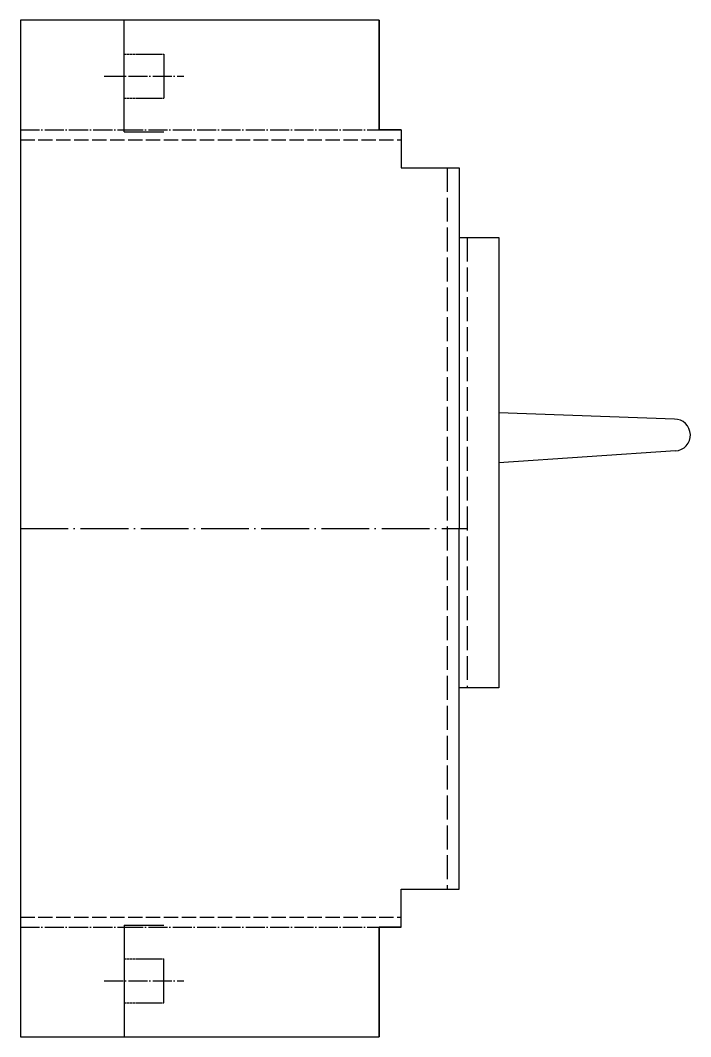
# Model space of a CAD drawing. Extents: x 0 to 168, y 0 to 255.
import ezdxf

# ---------------------------------------------------------------- set-up
doc = ezdxf.new("R2010")
doc.units = 0
doc.linetypes.add('ACAD_ISO02W100', pattern=[15, 12, -3])
doc.linetypes.add('ACAD_ISO04W100', pattern=[30, 24, -3, 0, -3])

# ---------------------------------------------------------------- blocks, each defined once
blk = doc.blocks.new('3t64t643yuyhtruyhrt')
at = {"color": 3, "linetype": 'ACAD_ISO02W100', "ltscale": 0.05}
for p, q in [((84732.87, -21444.66), (84742.87, -21444.66)), ((84732.87, -21455.66), (84742.87, -21455.66)), ((84732.87, -21671.66), (84742.87, -21671.66)), ((84732.87, -21682.66), (84742.87, -21682.66))]:
    blk.add_line(p, q, dxfattribs=at)
at = {"color": 3, "linetype": 'ACAD_ISO04W100', "ltscale": 0.2}
for p, q in [((84727.87, -21450.16), (84747.87, -21450.16)), ((84727.87, -21677.16), (84747.87, -21677.16))]:
    blk.add_line(p, q, dxfattribs=at)
at = {"color": 6, "linetype": 'ACAD_ISO04W100', "ltscale": 0.2}
for p, q in [((84706.87, -21463.66), (84732.87, -21463.66)), ((84732.87, -21463.66), (84796.82, -21463.66)), ((84706.87, -21663.66), (84732.87, -21663.66)), ((84732.87, -21663.66), (84796.82, -21663.66))]:
    blk.add_line(p, q, dxfattribs=at)
at = {"color": 1, "ltscale": 10}
for p, q in [((84732.87, -21464.16), (84742.87, -21464.16)), ((84732.87, -21663.16), (84742.87, -21663.16))]:
    blk.add_line(p, q, dxfattribs=at)
at = {"linetype": 'ACAD_ISO02W100', "ltscale": 0.3}
for p, q in [((84706.87, -21466.16), (84802.37, -21466.16)), ((84706.87, -21661.16), (84802.37, -21661.16))]:
    blk.add_line(p, q, dxfattribs=at)
at = {"color": 3, "linetype": 'ACAD_ISO02W100', "ltscale": 0.5}
for p, q in [((84813.87, -21473.16), (84813.87, -21654.16)), ((84818.87, -21490.66), (84818.87, -21603.66))]:
    blk.add_line(p, q, dxfattribs=at)
for p, q in [((84816.87, -21473.16), (84816.87, -21490.66)), ((84816.87, -21490.66), (84826.87, -21490.66)), ((84826.87, -21490.66), (84826.87, -21603.66)), ((84826.87, -21603.66), (84816.87, -21603.66)), ((84816.87, -21654.16), (84816.87, -21636.66))]:
    blk.add_line(p, q)
at = {"color": 7}
for p, q in [((84870.87, -21536.2), (84826.87, -21534.64)), ((84871.13, -21544.2), (84826.87, -21547.16))]:
    blk.add_line(p, q, dxfattribs=at)
at = {"color": 31, "linetype": 'ACAD_ISO04W100', "ltscale": 0.5}
blk.add_line((84706.87, -21563.66), (84818.87, -21563.66), dxfattribs=at)
for points in [[(84796.82, -21436.16), (84796.82, -21436.16), (84706.87, -21436.16), (84706.87, -21691.16), (84796.82, -21691.16)], [(84802.37, -21463.66), (84802.37, -21473.16)], [(84802.37, -21473.16), (84816.87, -21473.16), (84816.87, -21563.66), (84816.87, -21563.66)], [(84802.37, -21654.16), (84816.87, -21654.16), (84816.87, -21563.66), (84816.87, -21563.66)], [(84802.37, -21663.66), (84802.37, -21654.16)]]:
    blk.add_lwpolyline(points)
at = {"color": 1}
for points in [[(84732.87, -21464.16), (84732.87, -21436.16)], [(84742.87, -21444.66), (84742.87, -21455.66)], [(84732.87, -21663.16), (84732.87, -21691.16)], [(84742.87, -21682.66), (84742.87, -21671.66)]]:
    blk.add_lwpolyline(points, dxfattribs=at)
for points in [[(84796.82, -21436.16), (84796.82, -21463.66), (84802.37, -21463.66), (84796.82, -21463.66)], [(84796.82, -21691.16), (84796.82, -21663.66), (84802.37, -21663.66), (84796.82, -21663.66)]]:
    blk.add_lwpolyline(points, close=True)
at = {"color": 7}
blk.add_arc((84870.87, -21540.2), 4, 273.8315, 90, dxfattribs=at)

msp = doc.modelspace()

# ---------------------------------------------------------------- block references
msp.add_blockref('3t64t643yuyhtruyhrt', (-84706.87, 21691.16))

doc.saveas('drawing.dxf')
